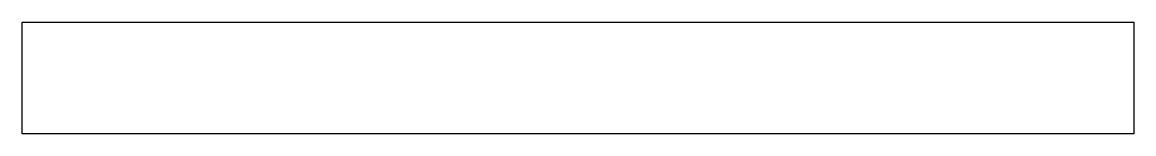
# Model space of a CAD drawing. Header units: millimetres. Extents: x -3 to 137, y 0 to 14.
import ezdxf

# ---------------------------------------------------------------- set-up
doc = ezdxf.new("R2010")
doc.units = ezdxf.units.MM
doc.layers.get('0').update_dxf_attribs({"linetype": 'CONTINUOUS'})

msp = doc.modelspace()

# ---------------------------------------------------------------- linework, layer by layer
msp.add_lwpolyline([(-2.6, 0), (-2.6, 14), (137.4, 14), (137.4, 0)], close=True)

doc.saveas('drawing.dxf')
